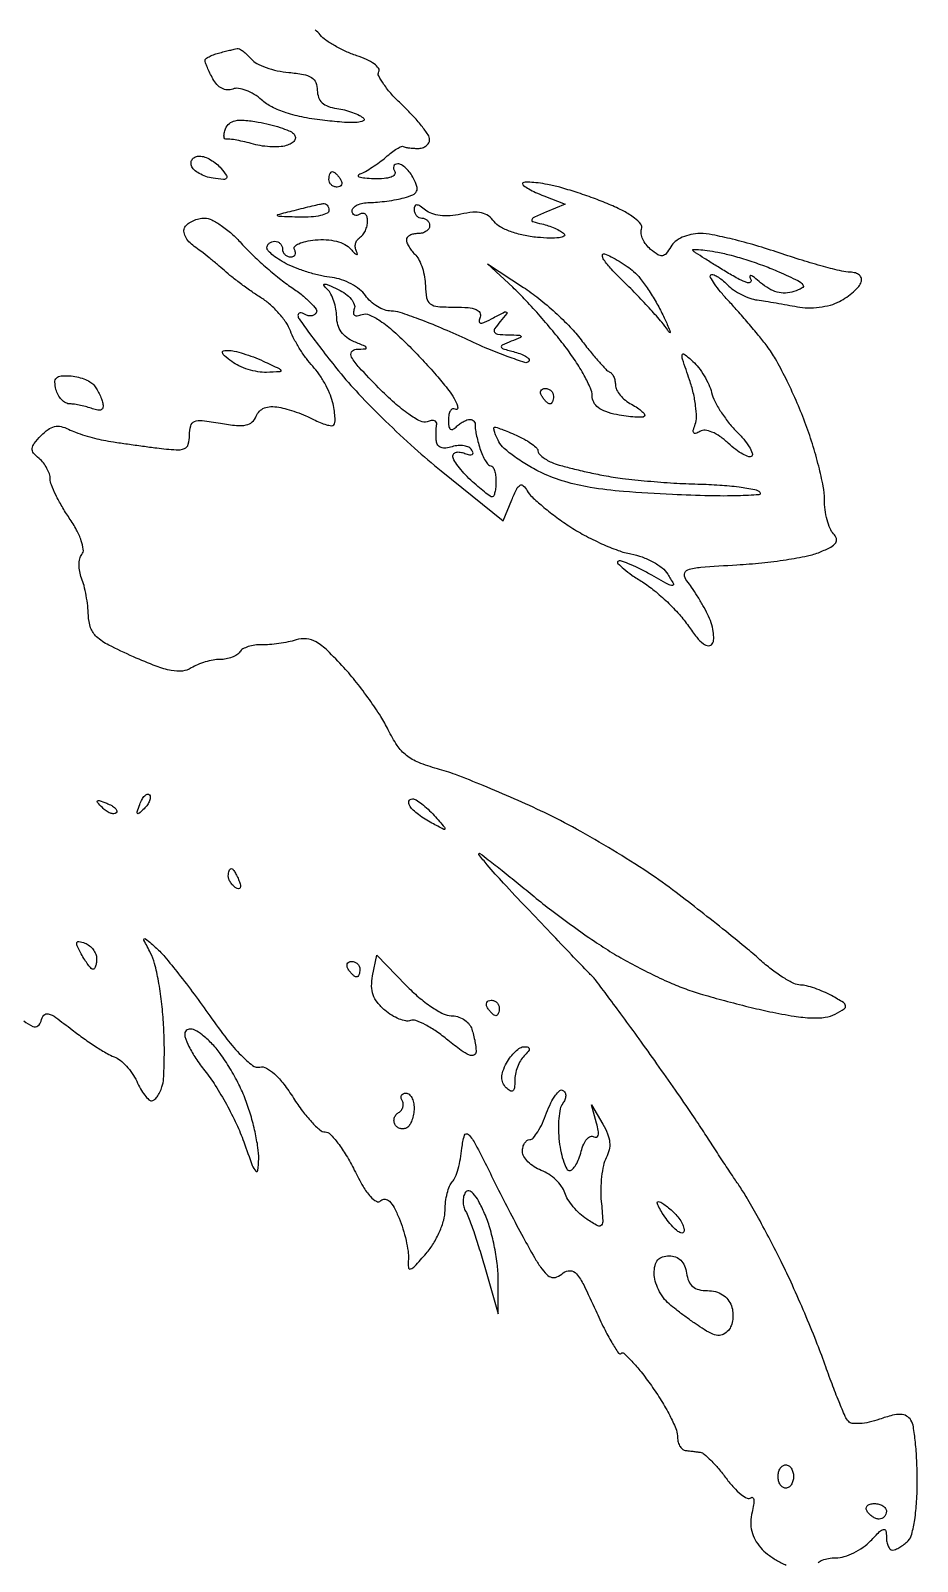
# Model space of a CAD drawing. Extents: x 0 to 102, y 0 to 135.
# Drawn here: x 41.16 to 50.84, y 67.81 to 84.53 of the extents above; entities that cross this region are included whole.
import ezdxf

# ---------------------------------------------------------------- set-up
doc = ezdxf.new("R2010")
doc.units = 0
doc.header["$MEASUREMENT"] = 0

msp = doc.modelspace()

# ---------------------------------------------------------------- linework, layer by layer
for points in [[(49.760132, 67.795984, -0.077222), (49.80596, 67.823875, -0.058719), (49.873281, 67.84289, -0.039514), (49.953004, 67.8492, 0.072296), (50.045288, 67.862614, 0.041019), (50.150719, 67.903588, 0.039969), (50.252354, 67.963488, 0.052126), (50.333704, 68.034352, -0.009796), (50.430852, 68.134616, -0.136109), (50.474398, 68.159033, -0.420175), (50.498764, 68.143923, -0.055097), (50.5062, 68.076652, 0.045417), (50.511177, 68.021972, 0.065319), (50.526081, 67.975763, 0.085314), (50.548021, 67.944549, 0.199566), (50.57388, 67.9338, 0.102712), (50.606789, 67.940632, 0.032763), (50.6515, 67.963621, 0.031128), (50.699239, 67.996468, 0.030136), (50.74308, 68.03532, 0.13638), (50.783931, 68.107619, 0.022887), (50.81545, 68.265164, 0.02275), (50.836691, 68.46443, 0.015762), (50.843305, 68.69097, 0.011222), (50.837851, 68.910973, 0.014227), (50.822481, 69.113686, 0.012257), (50.800826, 69.281087, 0.103482), (50.774235, 69.351863, 0.11944), (50.7262, 69.398202, 0.125327), (50.663135, 69.416358, 0.072861), (50.572146, 69.405894, 0.018868), (50.430721, 69.362503, -0.027993), (50.318585, 69.330323, -0.03963), (50.215864, 69.3154, -0.045472), (50.133761, 69.317522, -0.186336), (50.090479, 69.34034, -0.076042), (50.056473, 69.393935, -0.00563), (49.988311, 69.554107, -0.007718), (49.91177, 69.748186, -0.005777), (49.833247, 69.9642, 0.0105), (49.739031, 70.215953, 0.005751), (49.613606, 70.520557, 0.005729), (49.479079, 70.827081, 0.009096), (49.356176, 71.085981, 0.00529), (49.235733, 71.321928, 0.005114), (49.108983, 71.557969, 0.005061), (48.993189, 71.763462, 0.018662), (48.913953, 71.889681, -0.002807), (48.836436, 72.004882, -0.001089), (48.730345, 72.165234, -0.001078), (48.616155, 72.339461, -0.001334), (48.510613, 72.5022, 0.006387), (48.384995, 72.691673, 0.002315), (48.20205, 72.957454, 0.002295), (47.999087, 73.246571, 0.002732), (47.804869, 73.5174, 0.001431), (47.625031, 73.763818, 0.002116), (47.465768, 73.978826, 0.000948), (47.328755, 74.161445, 0.041511), (47.296841, 74.19721, -0.011718), (47.261912, 74.231953, -0.000178), (47.064314, 74.438074, -0.00048), (46.835127, 74.677778, -0.000317), (46.5723, 74.953546, -0.003748), (46.323684, 75.218686, -0.00893), (46.144013, 75.420309, -0.019242), (46.054154, 75.53337, -0.85205), (46.0647, 75.544067, -0.010827), (46.156314, 75.475783, -0.002462), (46.308454, 75.355967, -0.002548), (46.482545, 75.216016, -0.002475), (46.6569, 75.072945, 0.01058), (46.850131, 74.919559, 0.006637), (47.082192, 74.748033, 0.00666), (47.315245, 74.585175, 0.012082), (47.510702, 74.45922, 0.013321), (47.70286, 74.348779, 0.009367), (47.924494, 74.234445, 0.00946), (48.140869, 74.132947, 0.019503), (48.314402, 74.063497, 0.013542), (48.495743, 74.004487, 0.005977), (48.73833, 73.935893, 0.00591), (48.997357, 73.869258, 0.00791), (49.233916, 73.815326, 0.012208), (49.497421, 73.766308, 0.030424), (49.692347, 73.747011, 0.04224), (49.838729, 73.753835, 0.090341), (49.946064, 73.78836, 0.018652), (50.045956, 73.846714, 0.308153), (50.060462, 73.880368, 0.211801), (50.035992, 73.915505, 0.009779), (49.907048, 73.990277, 0.023717), (49.818713, 74.033879, 0.020617), (49.722464, 74.071195, 0.02113), (49.632473, 74.097695, 0.055602), (49.565914, 74.106602, -0.108669), (49.495152, 74.123801, -0.024115), (49.385316, 74.184254, -0.023967), (49.262589, 74.268088, -0.021098), (49.142914, 74.366739, 0.010471), (48.990139, 74.498226, 0.003069), (48.750027, 74.693818, 0.003081), (48.477055, 74.910647, 0.003301), (48.207624, 75.119111, 0.01721), (47.902292, 75.335935, 0.009649), (47.517491, 75.579215, 0.009619), (47.118806, 75.81027, 0.015455), (46.769424, 75.989989, 0.007053), (46.439303, 76.141421, 0.006746), (46.100133, 76.285814, 0.006704), (45.797383, 76.405189, 0.023927), (45.5994, 76.469555, -0.028133), (45.39583, 76.537635, -0.072658), (45.262027, 76.614966, -0.077413), (45.160848, 76.724192, -0.035247), (45.063509, 76.893339, 0.028774), (44.98076, 77.041532, 0.013122), (44.856776, 77.225498, 0.012944), (44.715631, 77.413043, 0.017377), (44.577667, 77.574926, 0.014615), (44.397672, 77.760636, 0.061837), (44.274407, 77.854009, 0.106243), (44.168531, 77.888282, 0.10152), (44.056058, 77.876887, -0.024834), (43.969412, 77.854424, -0.015692), (43.86651, 77.836483, -0.015754), (43.764021, 77.825191, -0.027813), (43.678943, 77.823266, 0.041894), (43.603911, 77.819456, 0.044898), (43.532345, 77.803135, 0.049523), (43.474199, 77.77766, 0.127011), (43.4413, 77.746105, -0.113252), (43.40974, 77.714147, -0.049878), (43.356365, 77.687271, -0.045868), (43.291531, 77.668969, -0.045895), (43.224459, 77.6628, 0.04495), (43.150393, 77.656128, 0.026788), (43.064209, 77.635654, 0.026669), (42.979833, 77.605795, 0.041221), (42.911129, 77.570388, -0.114236), (42.813191, 77.536758, -0.073618), (42.692779, 77.542023, -0.044251), (42.527622, 77.589356, -0.012209), (42.277777, 77.692632, -0.012584), (42.008196, 77.820059, -0.069354), (41.876371, 77.911256, -0.122297), (41.811386, 78.009646, -0.078983), (41.786454, 78.144595, 0.022536), (41.779204, 78.247825, 0.016309), (41.762221, 78.361894, 0.016531), (41.738917, 78.469399, 0.034167), (41.712309, 78.5511, -0.049962), (41.691522, 78.6225, -0.049061), (41.685138, 78.697049, -0.053312), (41.693107, 78.763617, -0.111768), (41.715581, 78.810346, 0.20202), (41.731284, 78.8666, 0.051635), (41.709296, 78.960664, 0.041561), (41.657733, 79.077416, 0.024476), (41.578226, 79.207708, -0.016688), (41.498283, 79.33424, -0.019124), (41.430743, 79.460302, -0.018591), (41.381967, 79.570579, -0.0951), (41.3694, 79.636053, 0.081198), (41.360627, 79.689718, 0.04414), (41.333786, 79.751087, 0.042492), (41.294553, 79.810262, 0.051966), (41.248161, 79.857702, -0.049485), (41.188608, 79.918, -0.193467), (41.173528, 79.967084, -0.1452), (41.19499, 80.022008, -0.024471), (41.269311, 80.108505, -0.045625), (41.345309, 80.175274, -0.100352), (41.41531, 80.207346, -0.110826), (41.487663, 80.207986, -0.063732), (41.570265, 80.17884, 0.02703), (41.646817, 80.145345, 0.013238), (41.747503, 80.11064, 0.013092), (41.854329, 80.080006, 0.018521), (41.950965, 80.058796, 0.006245), (42.061016, 80.040299, 0.002438), (42.213466, 80.017389, 0.002413), (42.378719, 79.994193, 0.002997), (42.53265, 79.974281, 0.011677), (42.745696, 79.953058, 0.112792), (42.835042, 79.966443, 0.234954), (42.878262, 80.014166, 0.068706), (42.8922, 80.115117, -0.062096), (42.904854, 80.216613, -0.244954), (42.945457, 80.262119, -0.120969), (43.028842, 80.272264, -0.011918), (43.230414, 80.243131, 0.017487), (43.40478, 80.21991, 0.073359), (43.510102, 80.225078, 0.131749), (43.576596, 80.257813, 0.12183), (43.62017, 80.320308, -0.10377), (43.65517, 80.37453, -0.102644), (43.709135, 80.410368, -0.086917), (43.780695, 80.425489, -0.05361), (43.866736, 80.41926, -0.025415), (43.954713, 80.398642, -0.014592), (44.058482, 80.365378, -0.014553), (44.16107, 80.325766, -0.023454), (44.245625, 80.285494, 0.023831), (44.318907, 80.250658, 0.034143), (44.386987, 80.227504, 0.036429), (44.442279, 80.217056, 0.228695), (44.468663, 80.226263, 0.186115), (44.480845, 80.253736, 0.02652), (44.480615, 80.316533, 0.027188), (44.471968, 80.394076, 0.020124), (44.454344, 80.478557, 0.041827), (44.422086, 80.572885, 0.024015), (44.36857, 80.680593, 0.023861), (44.303949, 80.784387, 0.036377), (44.237462, 80.867061, -0.028555), (44.169085, 80.949415, -0.018121), (44.098695, 81.052392, -0.018195), (44.036743, 81.158866, -0.031827), (43.994511, 81.251696, 0.058718), (43.947073, 81.342678, 0.030965), (43.868872, 81.443473, 0.030331), (43.774878, 81.538034, 0.040809), (43.678526, 81.610705, -0.010888), (43.575655, 81.679047, -0.007467), (43.461848, 81.760829, -0.00753), (43.354553, 81.842921, -0.015131), (43.2729, 81.911475, 0.007969), (43.196408, 81.977587, 0.005193), (43.106116, 82.051565, 0.005223), (43.016519, 82.121907, 0.009921), (42.942725, 82.176312, -0.055333), (42.885414, 82.22719, -0.072427), (42.846514, 82.285334, -0.089187), (42.831107, 82.341629, -0.162099), (42.841968, 82.387566, -0.095851), (42.876367, 82.424886, -0.052709), (42.930158, 82.456379, -0.049837), (42.993703, 82.477773, -0.05635), (43.057629, 82.485, -0.117882), (43.133712, 82.46681, -0.033487), (43.238983, 82.404233, -0.031737), (43.352023, 82.31528, -0.028886), (43.456723, 82.21005, 0.019908), (43.572317, 82.089625, 0.011688), (43.719461, 81.954543, 0.01168), (43.873141, 81.826161, 0.01947), (44.009001, 81.72634, -0.020055), (44.124268, 81.641442, -0.031983), (44.214703, 81.559054, -0.033699), (44.274341, 81.488336, -0.305727), (44.275869, 81.45001, -0.115804), (44.253889, 81.427975, -0.100467), (44.223242, 81.416586, -0.093278), (44.188592, 81.417643, -0.084469), (44.155354, 81.431113, 0.05277), (44.125158, 81.44563, 0.11448), (44.099734, 81.448559, 0.187662), (44.083224, 81.439875, 0.180816), (44.0766, 81.422156, 0.155926), (44.088826, 81.383904, 0.003256), (44.207069, 81.220097, 0.007262), (44.350537, 81.029906, 0.004787), (44.52075, 80.815221, 0.019693), (44.739096, 80.565932, 0.009869), (45.033241, 80.267665, 0.009783), (45.350135, 79.970636, 0.014257), (45.6417, 79.722565), (46.3185, 79.179213), (46.412701, 79.407032, -0.015073), (46.466269, 79.526273, -0.149672), (46.503205, 79.565961, -0.341482), (46.539025, 79.561133, -0.063945), (46.581901, 79.504845, 0.073156), (46.633787, 79.43926, 0.014268), (46.7467, 79.33884, 0.014875), (46.886354, 79.228511, 0.013284), (47.0376, 79.122282, 0.022408), (47.205115, 79.021656, 0.017947), (47.393687, 78.928174, 0.018302), (47.57465, 78.854266, 0.043178), (47.715211, 78.816144, -0.043051), (47.836551, 78.783269, -0.038212), (47.955646, 78.729078, -0.040208), (48.055514, 78.663107, -0.08732), (48.116775, 78.594988, -0.013374), (48.178707, 78.489649, -0.577969), (48.167863, 78.471697, -0.121038), (48.123852, 78.48348, -0.002312), (47.91566, 78.599152, 0.013383), (47.795812, 78.662308, 0.020746), (47.688902, 78.709634, 0.016133), (47.601299, 78.740918, 0.281104), (47.573096, 78.734096, 0.415491), (47.573147, 78.710657, 0.020397), (47.636225, 78.653032, 0.023116), (47.725969, 78.584349, 0.013361), (47.839675, 78.509804, -0.032632), (47.970377, 78.416728, -0.01983), (48.112597, 78.291055, -0.019835), (48.244322, 78.1546, -0.032825), (48.342754, 78.028417, 0.020129), (48.43351, 77.905782, 0.063139), (48.507145, 77.834761, 0.138968), (48.563185, 77.813343, 0.283798), (48.603708, 77.83363, 0.133696), (48.619563, 77.887199, 0.044456), (48.614041, 77.969593, 0.040526), (48.591246, 78.064063, 0.036295), (48.552877, 78.157317, 0.013453), (48.501618, 78.253466, 0.010042), (48.440173, 78.356723, 0.010168), (48.378296, 78.451745, 0.022678), (48.326591, 78.520774, -0.173919), (48.300136, 78.594658, -0.325395), (48.335704, 78.643469, -0.059584), (48.477228, 78.671108, -0.004376), (48.872842, 78.696893, 0.011888), (49.14377, 78.718643, 0.012111), (49.411678, 78.753152, 0.011954), (49.642735, 78.794299, 0.048092), (49.779726, 78.836113, 0.021677), (49.89797, 78.891161, 0.114332), (49.952023, 78.937314, 0.240666), (49.959743, 78.983954, 0.119842), (49.927776, 79.036464, -0.098793), (49.889904, 79.093216, -0.033852), (49.858298, 79.187384, -0.032094), (49.836654, 79.298734, -0.031965), (49.8294, 79.412089, 0.048128), (49.815508, 79.556079, 0.013845), (49.766597, 79.774748, 0.013793), (49.697442, 80.019542, 0.014272), (49.615602, 80.257346, 0.013676), (49.519144, 80.493789, 0.01211), (49.406132, 80.734516, 0.012254), (49.293782, 80.946353, 0.035907), (49.20274, 81.084127, 0.007654), (49.110172, 81.200723, 0.004447), (48.995668, 81.337992, 0.004444), (48.878436, 81.473556, 0.007477), (48.777352, 81.584964, -0.014792), (48.693254, 81.680421, -0.024052), (48.628355, 81.766766, -0.02081), (48.584357, 81.837755, -0.336564), (48.587943, 81.863943, -0.291884), (48.611332, 81.86911, -0.045686), (48.656094, 81.847933, -0.03874), (48.710538, 81.80983, -0.024334), (48.768109, 81.757606, 0.046659), (48.836406, 81.70099, 0.031649), (48.923351, 81.64939, 0.031926), (49.014522, 81.609925, 0.053833), (49.09543, 81.590372, -0.006727), (49.183841, 81.577642, -0.002996), (49.299983, 81.558606, -0.002965), (49.422669, 81.536993, -0.004009), (49.5333, 81.515908, 0.046283), (49.646685, 81.504091, 0.034006), (49.772932, 81.51125, 0.034492), (49.894133, 81.53501, 0.055673), (49.991919, 81.573363, 0.030112), (50.072875, 81.622465, 0.030678), (50.146819, 81.680657, 0.032231), (50.204366, 81.739031, 0.099129), (50.231619, 81.78705, 0.147893), (50.23263, 81.827544, 0.145482), (50.211067, 81.862116, 0.112609), (50.168522, 81.885356, 0.068071), (50.1114, 81.89339, -0.058385), (50.018126, 81.904678, -0.007207), (49.819309, 81.955761, -0.008436), (49.584159, 82.024088, -0.006884), (49.334846, 82.10489, 0.010634), (49.079211, 82.185627, 0.011236), (48.825006, 82.253845, 0.010916), (48.603708, 82.302838, 0.04905), (48.4719, 82.3158, 0.050817), (48.370657, 82.305484, 0.054415), (48.276002, 82.274973, 0.059777), (48.198855, 82.228734, 0.100644), (48.149791, 82.171746, -0.038743), (48.10073, 82.098098, -0.196343), (48.058725, 82.074163, -0.177001), (48.009163, 82.085255, -0.030551), (47.930237, 82.143, -0.055256), (47.880111, 82.194936, -0.059443), (47.843992, 82.255393, -0.066936), (47.826496, 82.314866, -0.130444), (47.83174, 82.363693, 0.269078), (47.82308, 82.417592, 0.058525), (47.752682, 82.485702, 0.04263), (47.635579, 82.560226, 0.021119), (47.47604, 82.6352, 0.011711), (47.304236, 82.70256, 0.009257), (47.115499, 82.767571, 0.009379), (46.93799, 82.821404, 0.02288), (46.80495, 82.852546, 0.013983), (46.699514, 82.869154, 0.02394), (46.610767, 82.876304, 0.02144), (46.543383, 82.875606, 0.398708), (46.53, 82.861491, 0.249118), (46.541152, 82.840498, 0.018318), (46.598341, 82.804836, 0.022089), (46.673504, 82.766013, 0.014735), (46.76265, 82.727994), (46.9953, 82.636775), (46.7838, 82.548001, 0.006037), (46.653352, 82.491386, 0.209566), (46.631414, 82.46717, 0.428133), (46.642256, 82.446651, 0.01421), (46.7415, 82.421602, -0.027026), (46.811842, 82.401918, -0.02333), (46.883276, 82.37392, -0.024001), (46.945707, 82.34235, -0.060641), (46.986542, 82.312116, -0.509874), (46.983347, 82.287811, -0.092466), (46.931919, 82.271185, -0.038781), (46.829913, 82.266004, -0.016127), (46.692146, 82.274146, -0.029622), (46.538807, 82.2974, -0.035316), (46.398291, 82.337857, -0.039), (46.285397, 82.389483, -0.108564), (46.220406, 82.446847, 0.080551), (46.157676, 82.508738, 0.100177), (46.082955, 82.541948, 0.077569), (45.986479, 82.548103, 0.031282), (45.855687, 82.527846, -0.03564), (45.738032, 82.510671, -0.04719), (45.62986, 82.512901, -0.054142), (45.537932, 82.533757, -0.090609), (45.469035, 82.572476, 0.024335), (45.411241, 82.615872, 0.134516), (45.374759, 82.628286, 0.306682), (45.353629, 82.615774, 0.110709), (45.3456, 82.579959, 0.087854), (45.35202, 82.543702, 0.094595), (45.370451, 82.512894, 0.100072), (45.397927, 82.492286, 0.111474), (45.4302, 82.485, -0.099038), (45.462487, 82.478541, -0.097945), (45.489949, 82.460149, -0.097945), (45.508341, 82.432687, -0.099038), (45.5148, 82.4004, -0.148195), (45.505023, 82.368137, -0.098894), (45.477523, 82.340651, -0.082425), (45.436414, 82.322119, -0.064853), (45.3879, 82.3158, 0.051363), (45.339344, 82.310799, 0.071292), (45.298277, 82.295919, 0.091341), (45.270672, 82.273953, 0.181063), (45.261, 82.24812, 0.102899), (45.267849, 82.215194, 0.03271), (45.290911, 82.17041, 0.031082), (45.323855, 82.122573, 0.030051), (45.362823, 82.078617, -0.084005), (45.40221, 82.023186, -0.035935), (45.435889, 81.938452, -0.034262), (45.459561, 81.840872, -0.038166), (45.468573, 81.744447, 0.042059), (45.481926, 81.612654, 0.192544), (45.522348, 81.548955, 0.138578), (45.604544, 81.518999, 0.018525), (45.790685, 81.5121, -0.019188), (45.935741, 81.506531, -0.073703), (46.023547, 81.486538, -0.170935), (46.063818, 81.45195, -0.225979), (46.067539, 81.404392, 0.074889), (46.056972, 81.356442, 0.419447), (46.072682, 81.338778, 0.123942), (46.116087, 81.347443, 0.011471), (46.214654, 81.397093, -0.003419), (46.333137, 81.459187, -0.25125), (46.354275, 81.45884, -0.461533), (46.357263, 81.44389, -0.005551), (46.286991, 81.356751, 0.022673), (46.225825, 81.275352, 0.288147), (46.224436, 81.238787, 0.241997), (46.257707, 81.217328, 0.017086), (46.371591, 81.210054, -0.003773), (46.49643, 81.205412, -0.26947), (46.513187, 81.194644, -0.437209), (46.507897, 81.180201, -0.005584), (46.40763, 81.139667, 0.010951), (46.308021, 81.098149, 0.385328), (46.298587, 81.076932, 0.247878), (46.31918, 81.057058, 0.006474), (46.446236, 81.022069, -0.02848), (46.520614, 80.99802, -0.05838), (46.5747, 80.969428, -0.107446), (46.601055, 80.941353, -0.343959), (46.598112, 80.917512, -0.281685), (46.555668, 80.907293, -0.008119), (46.372427, 80.969878, -0.014143), (46.152831, 81.055972, -0.008986), (45.902001, 81.167956, 0.008897), (45.643233, 81.283539, 0.011118), (45.398925, 81.381133, 0.009453), (45.191855, 81.454128, 0.080172), (45.094742, 81.4698, -0.086332), (45.023843, 81.482133, -0.049378), (44.945139, 81.519489, -0.047413), (44.871074, 81.574241, -0.057174), (44.813714, 81.638955, 0.073942), (44.750456, 81.705693, 0.042926), (44.657813, 81.766225, 0.041845), (44.552193, 81.812045, 0.054562), (44.449366, 81.834678, -0.028194), (44.338381, 81.853047, -0.016313), (44.207382, 81.886917, -0.016271), (44.077779, 81.929604, -0.026195), (43.97085, 81.975203, -0.022953), (43.881756, 82.024034, -0.031128), (43.806541, 82.076547, -0.031987), (43.752169, 82.125765, -0.195214), (43.7382, 82.16018, -0.118371), (43.744704, 82.187268, -0.100624), (43.763051, 82.210338, -0.092471), (43.790489, 82.225828, -0.082567), (43.8228, 82.2312, -0.099038), (43.855087, 82.224741, -0.097945), (43.882549, 82.206349, -0.097945), (43.900941, 82.178887, -0.099038), (43.9074, 82.1466, 0.105053), (43.914258, 82.11432, 0.099167), (43.933718, 82.086851, 0.09642), (43.962793, 82.06844, 0.093332), (43.996993, 82.062, 0.099543), (44.027377, 82.06811, 0.176521), (44.045904, 82.085242, 0.168861), (44.049535, 82.110917, 0.090115), (44.037687, 82.14112, -0.338604), (44.040899, 82.173335, -0.096187), (44.08439, 82.204821, -0.056128), (44.162716, 82.231014, -0.028654), (44.265344, 82.24687, -0.038571), (44.386484, 82.249159, -0.048618), (44.497225, 82.231813, -0.055235), (44.589165, 82.196903, -0.093857), (44.653924, 82.1466, 0.012858), (44.694982, 82.102432, 0.096777), (44.718367, 82.086324, 0.611418), (44.725624, 82.092281, 0.062484), (44.715994, 82.119604, -0.087237), (44.703425, 82.16178, -0.086914), (44.705971, 82.205771, -0.090667), (44.723007, 82.244753, -0.106488), (44.75202, 82.272647, 0.090006), (44.78494, 82.302292, 0.053207), (44.812743, 82.347453, 0.050967), (44.831622, 82.400203, 0.060536), (44.838, 82.452686, 0.069308), (44.831771, 82.497405, 0.14379), (44.813149, 82.52695, 0.190139), (44.78554, 82.536933, 0.131946), (44.7534, 82.5273, -0.082592), (44.721074, 82.514059, -0.161196), (44.693651, 82.516691, -0.182303), (44.675423, 82.534579, -0.108972), (44.6688, 82.564607, -0.199903), (44.683094, 82.598931, -0.084379), (44.724715, 82.628221, -0.064731), (44.786289, 82.648325, -0.04509), (44.85915, 82.655355, 0.020449), (44.945662, 82.659421, 0.01192), (45.048906, 82.671, 0.011906), (45.151921, 82.687555, 0.019691), (45.237829, 82.706994, 0.036103), (45.33312, 82.740068, 0.179404), (45.373471, 82.778518, 0.195197), (45.377152, 82.831845, 0.043724), (45.340602, 82.917338, 0.038892), (45.301468, 82.978509, 0.043921), (45.254735, 83.030241, 0.048871), (45.207681, 83.066062, 0.139141), (45.168431, 83.0772, 0.114114), (45.139585, 83.07053, 0.184763), (45.122617, 83.052349, 0.157113), (45.12059, 83.02494, 0.079093), (45.1341, 82.9926, -0.318516), (45.132015, 82.959616, -0.14122), (45.094366, 82.933282, -0.064099), (45.01688, 82.917434, -0.024401), (44.906443, 82.914679, -0.015673), (44.806175, 82.920219, -0.062286), (44.74601, 82.933102, -0.392965), (44.737022, 82.950094, -0.243703), (44.7534, 82.968018, 0.039246), (44.813047, 82.995431, 0.016274), (44.889122, 83.041219, 0.015984), (44.96785, 83.095812, 0.019867), (45.037232, 83.151689, -0.017048), (45.099788, 83.202653, -0.025698), (45.157882, 83.24224, -0.023365), (45.206362, 83.268728, -0.260029), (45.227582, 83.26755, 0.091684), (45.248075, 83.259331, 0.016845), (45.28846, 83.252613, 0.017592), (45.336866, 83.247952, 0.015203), (45.3879, 83.2464, 0.073849), (45.436389, 83.253601, 0.088124), (45.477523, 83.27453, 0.100607), (45.505021, 83.305642, 0.131568), (45.5148, 83.342161, 0.150354), (45.498582, 83.394875, 0.018407), (45.426242, 83.493312, 0.020464), (45.328779, 83.606364, 0.015565), (45.213328, 83.722246, -0.020454), (45.101334, 83.836878, -0.030952), (45.014645, 83.94608, -0.031501), (44.958659, 84.0382, -0.265138), (44.960307, 84.084968, 0.316246), (44.958125, 84.121891, 0.068801), (44.909305, 84.16846, 0.048555), (44.826382, 84.216756, 0.027903), (44.718646, 84.259109, -0.026097), (44.599581, 84.305422, -0.023554), (44.481724, 84.365324, -0.024267), (44.381257, 84.429136, -0.066017), (44.319494, 84.486241, 0.046357), (44.263832, 84.541905, 0.024398)], [(41.080498, 73.716532, 0.069567), (41.179251, 73.654483, 0.262658), (41.235137, 73.659619, 0.196262), (41.269604, 73.712474, -0.123742), (41.299526, 73.776616, -0.298402), (41.347196, 73.791786, -0.088799), (41.430253, 73.751766, -0.008728), (41.60862, 73.617961, 0.011069), (41.738479, 73.521492, 0.011262), (41.871742, 73.431439, 0.011096), (41.990947, 73.358427, 0.044857), (42.068082, 73.32233, -0.081774), (42.132105, 73.286414, -0.038274), (42.201784, 73.22138, -0.036594), (42.266045, 73.140302, -0.042405), (42.314311, 73.054474, 0.023599), (42.356403, 72.97257, 0.032167), (42.402321, 72.903426, 0.033466), (42.445828, 72.853564, 0.199186), (42.477079, 72.8406, 0.179935), (42.505553, 72.85119, 0.054634), (42.537449, 72.885461, 0.046882), (42.567511, 72.934863, 0.036425), (42.590869, 72.993318, 0.061289), (42.607886, 73.084295, 0.010034), (42.615498, 73.263652, 0.010915), (42.615609, 73.476189, 0.009433), (42.606647, 73.699151, 0.015309), (42.586268, 73.925842, 0.015566), (42.55213, 74.149601, 0.015528), (42.510426, 74.341882, 0.059859), (42.466967, 74.455883, -0.002009), (42.393526, 74.597029, -0.35184), (42.396687, 74.612553, -0.367994), (42.412146, 74.612369, -0.002074), (42.530276, 74.508486, -0.037516), (42.62065, 74.41535, -0.006873), (42.771886, 74.228941, -0.007354), (42.943005, 74.005311, -0.006626), (43.113637, 73.768906, 0.012207), (43.300438, 73.516092, 0.028524), (43.455081, 73.33899, 0.035003), (43.57992, 73.228169, 0.222693), (43.660532, 73.210331, -0.186356), (43.731629, 73.19973, -0.057292), (43.820765, 73.134607, -0.043177), (43.921091, 73.024525, -0.022176), (44.027851, 72.871262, 0.020068), (44.125419, 72.729927, 0.026868), (44.225522, 72.610612, 0.026183), (44.316053, 72.523413, 0.180498), (44.372901, 72.5022, -0.205035), (44.42815, 72.47855, -0.027103), (44.512769, 72.379638, -0.027823), (44.604609, 72.244774, -0.019981), (44.692381, 72.084968, 0.015906), (44.788464, 71.906601, 0.04804), (44.868807, 71.79452, 0.094436), (44.933932, 71.743499, 0.326302), (44.983835, 71.751275, -0.228353), (45.027588, 71.766574, -0.165569), (45.074991, 71.744213, -0.077977), (45.126307, 71.676178, -0.024476), (45.180999, 71.560497, -0.02278), (45.223629, 71.442668, -0.019634), (45.257779, 71.31549, -0.020092), (45.279586, 71.197581, -0.052611), (45.282818, 71.11164, 0.035206), (45.283076, 71.020559, 0.486059), (45.306781, 71.004594, 0.130559), (45.352279, 71.033873, 0.005847), (45.477505, 71.174468, 0.041959), (45.556545, 71.282399, 0.033484), (45.623342, 71.410306, 0.034547), (45.669267, 71.537991, 0.06916), (45.684, 71.643998, -0.030527), (45.689792, 71.738771, -0.031065), (45.707079, 71.831571, -0.032679), (45.732305, 71.909883, -0.099603), (45.762568, 71.95653, 0.099496), (45.794686, 72.006012, 0.024581), (45.826042, 72.098086, 0.024177), (45.852136, 72.209161, 0.02213), (45.868318, 72.325563, -0.053459), (45.896628, 72.464717, -0.578886), (45.941349, 72.474426, -0.065732), (46.018047, 72.363226, -0.002382), (46.250752, 71.902563, 0.00402), (46.395713, 71.617918, 0.004753), (46.537499, 71.351186, 0.004169), (46.661117, 71.12832, 0.029804), (46.728047, 71.024893, 0.032435), (46.796493, 70.943432, 0.140198), (46.850525, 70.911877, 0.177958), (46.905474, 70.917514, 0.059637), (46.97434, 70.962005, -0.193994), (47.048967, 70.985869, -0.198802), (47.118305, 70.950977, -0.064135), (47.198546, 70.829565, -0.008518), (47.329537, 70.550504, 0.010288), (47.421464, 70.356453, 0.018141), (47.506363, 70.200773, 0.013588), (47.579173, 70.085337, 0.472708), (47.607189, 70.082589, -0.403543), (47.638304, 70.083158, -0.01721), (47.723615, 69.998214, -0.021284), (47.825667, 69.87962, -0.01249), (47.937947, 69.729768, -0.016036), (48.046695, 69.565931, -0.018899), (48.138559, 69.404033, -0.018081), (48.205296, 69.263072, -0.101854), (48.222, 69.181921, 0.05444), (48.228281, 69.124405, 0.068031), (48.246851, 69.074063, 0.082047), (48.274273, 69.038213, 0.158748), (48.3066, 69.023025, -0.000402), (48.344872, 69.01821, -0.000243), (48.390178, 69.01245, -0.000244), (48.435154, 69.006688, -0.000429), (48.472322, 69.001875, -0.146498), (48.515041, 68.98277, -0.019034), (48.588956, 68.913974, -0.020855), (48.672167, 68.823114, -0.016039), (48.755458, 68.717486, 0.025337), (48.837741, 68.617033, 0.04199), (48.91786, 68.542409, 0.053199), (48.985311, 68.500151, 0.3097), (49.024637, 68.505986, -0.3632), (49.044315, 68.506994, -0.212055), (49.056524, 68.485027, -0.060413), (49.054742, 68.428147, -0.020731), (49.038871, 68.347131, 0.052127), (49.024681, 68.239222, 0.066025), (49.03524, 68.139296, 0.066623), (49.071338, 68.046276, 0.054395), (49.13272, 67.958808, 0.049596), (49.205787, 67.89059, 0.029389), (49.304724, 67.823884, 0.029191), (49.412342, 67.76839, 0.043947)]]:
    msp.add_lwpolyline(points, format="xyb")
for points in [[(43.410591, 84.336386, -0.167148), (43.437618, 84.332344, -0.037303), (43.477872, 84.307428, -0.034782), (43.522366, 84.270076, -0.02755), (43.56508, 84.224023, 0.09907), (43.625345, 84.175232, 0.03458), (43.727993, 84.130135, 0.032731), (43.850868, 84.094885, 0.032733), (43.977289, 84.075973, -0.02316), (44.135547, 84.055385, -0.096501), (44.224865, 84.02094, -0.157086), (44.271545, 83.96537, -0.097068), (44.2881, 83.8809, 0.084926), (44.301301, 83.803741, 0.120754), (44.339227, 83.745757, 0.103783), (44.404642, 83.706154, 0.051166), (44.4996, 83.683386, -0.028556), (44.586694, 83.666621, -0.026563), (44.673489, 83.639735, -0.027548), (44.748004, 83.607474, -0.076108), (44.794561, 83.574545, -0.533338), (44.789422, 83.545758, -0.089536), (44.723387, 83.529903, -0.03228), (44.583552, 83.53095, -0.009705), (44.371561, 83.550389, -0.020398), (44.143219, 83.585281, -0.030535), (43.947957, 83.635864, -0.035733), (43.790618, 83.699799, -0.070064), (43.679055, 83.775683, 0.04556), (43.598259, 83.836613, 0.048711), (43.509498, 83.880341, 0.054132), (43.42623, 83.901801, 0.128319), (43.363095, 83.894753, -0.110473), (43.304365, 83.886096, -0.100342), (43.245275, 83.902686, -0.087934), (43.191211, 83.943713, -0.063796), (43.147291, 84.005389, -0.009932), (43.114401, 84.069891, -0.012474), (43.08663, 84.13097, -0.010673), (43.065878, 84.182861, -0.090015), (43.0614, 84.207535, -0.233591), (43.070559, 84.226071, -0.038936), (43.10489, 84.248321, -0.035704), (43.152741, 84.270027, -0.02472), (43.20945, 84.287883, -0.002306), (43.270024, 84.303415, -0.002441), (43.329606, 84.31809, -0.002328), (43.381055, 84.330244, -0.011133)], [(43.642266, 83.534231, -0.016573), (43.765654, 83.508091, -0.018661), (43.882185, 83.47468, -0.018232), (43.978514, 83.43919, -0.089116), (44.027297, 83.408112, -0.140466), (44.047092, 83.375585, -0.18612), (44.043648, 83.341408, -0.128513), (44.014976, 83.308985, -0.05623), (43.963657, 83.28235, -0.069848), (43.893172, 83.266073, -0.029302), (43.795624, 83.263255, -0.028285), (43.689328, 83.272447, -0.032772), (43.589961, 83.293454, 0.010903), (43.496529, 83.317515, 0.013268), (43.408041, 83.335794, 0.011842), (43.333383, 83.347345, 0.085108), (43.297095, 83.345892, -0.271646), (43.278515, 83.352064, -0.156609), (43.268848, 83.374372, -0.079883), (43.271198, 83.412727, -0.036462), (43.28576, 83.460907, -0.127332), (43.32673, 83.51833, -0.124371), (43.390766, 83.549288, -0.073788), (43.489501, 83.554777, -0.020965)], [(43.001691, 83.1618, -0.086813), (43.057133, 83.152101, -0.043511), (43.121895, 83.122136, -0.041456), (43.185333, 83.078439, -0.048043), (43.237343, 83.026775, -0.01916), (43.296611, 82.949521, -0.340958), (43.295401, 82.920107, -0.246825), (43.2637, 82.907131, -0.012325), (43.148579, 82.921025, -0.045267), (43.069171, 82.940056, -0.048694), (42.996515, 82.972764, -0.054202), (42.940633, 83.013391, -0.129654), (42.912927, 83.05605, -0.114898), (42.909318, 83.096332, -0.14063), (42.924635, 83.130736, -0.129271), (42.957173, 83.153739, -0.089807)], [(44.452307, 82.9926, -0.151918), (44.470135, 82.987055, -0.038439), (44.494014, 82.967749, -0.035638), (44.519143, 82.940383, -0.029505), (44.5419, 82.908, -0.082592), (44.555141, 82.875674, -0.161196), (44.552509, 82.848251, -0.182303), (44.534621, 82.830023, -0.108972), (44.504593, 82.8234, -0.093332), (44.470393, 82.82984, -0.09642), (44.441318, 82.848251, -0.099167), (44.421858, 82.87572, -0.105053), (44.415, 82.908, -0.042167), (44.417736, 82.940389, -0.061769), (44.425959, 82.967749, -0.081139), (44.438041, 82.986301, -0.210953)], [(44.35155, 82.644191, -0.137083), (44.375714, 82.641375, -0.119934), (44.396362, 82.626408, -0.101561), (44.410228, 82.601173, -0.075144), (44.415, 82.5696, -0.293966), (44.39439, 82.537575, -0.049096), (44.321808, 82.512792, -0.040456), (44.219331, 82.497298, -0.025186), (44.09775, 82.495009, -0.001006), (43.872234, 82.502579, -0.210625), (43.852897, 82.511937, -0.552575), (43.856597, 82.523698, -0.001806), (44.0343, 82.5696, -0.002075), (44.136125, 82.595061, -0.002487), (44.232185, 82.618151, -0.002134), (44.313297, 82.636857, -0.016482)], [(48.664986, 82.111908, -0.021751), (48.811111, 82.078874, -0.011198), (48.990985, 82.025546, -0.011108), (49.173927, 81.962305, -0.016478), (49.330905, 81.898145, -0.006072), (49.539574, 81.801662, -0.119103), (49.594135, 81.757331, -0.460606), (49.586393, 81.721347, -0.047107), (49.495206, 81.682635, -0.067985), (49.402439, 81.666561, -0.074196), (49.311616, 81.676804, -0.068309), (49.221805, 81.714442, -0.046594), (49.131995, 81.779425, 0.013353), (49.063522, 81.836259, 0.089561), (49.024623, 81.856879, 0.564943), (49.013545, 81.847169, 0.088986), (49.026136, 81.813193, -0.376309), (49.020948, 81.78584, -0.243405), (48.987251, 81.779499, -0.049517), (48.898748, 81.815928, -0.013141), (48.765729, 81.891334, -0.002732), (48.635389, 81.970791, -0.00371), (48.518667, 82.044025, -0.002487), (48.421556, 82.106645, -0.041265), (48.3912, 82.130214, -0.667635), (48.395316, 82.141518, -0.027755), (48.454176, 82.140855, -0.019054), (48.546527, 82.131135, -0.008967)], [(46.539878, 81.728416, -0.023818), (46.706982, 81.607416, -0.016003), (46.886347, 81.454382, -0.016138), (47.050819, 81.294698, -0.030472), (47.170874, 81.154164, 0.008449), (47.26784, 81.02998, 0.011246), (47.360337, 80.920682, 0.008665), (47.44067, 80.833083, 0.103538), (47.478246, 80.8071, -0.124317), (47.503889, 80.787768, -0.061337), (47.525532, 80.752852, -0.055204), (47.540226, 80.708822, -0.052999), (47.5452, 80.662027, 0.120917), (47.557863, 80.61043, 0.053654), (47.597031, 80.551746, 0.048745), (47.654148, 80.495507, 0.047243), (47.721646, 80.450722, -0.023093), (47.78673, 80.411923, -0.041257), (47.835676, 80.373446, -0.056074), (47.863964, 80.34054, -0.360345), (47.862058, 80.320258, -0.19595), (47.834721, 80.308752, -0.017201), (47.758087, 80.310514, -0.020515), (47.663736, 80.31983, -0.014489), (47.558712, 80.337687, -0.035831), (47.439754, 80.370486, -0.078912), (47.357142, 80.41542, -0.108447), (47.308709, 80.473027, -0.121351), (47.2914, 80.543295, 0.106271), (47.273715, 80.625564, 0.019618), (47.204096, 80.765122, 0.020266), (47.107975, 80.924575, 0.017241), (46.994195, 81.0848, 0.010697), (46.860413, 81.252501, 0.007634), (46.703851, 81.43464, 0.007712), (46.549189, 81.603781, 0.016308), (46.423145, 81.728983), (46.1493, 81.983806)], [(47.424322, 82.094591, -0.032941), (47.498107, 82.062605, -0.01716), (47.5857, 82.013698, -0.01699), (47.672521, 81.957123, -0.024814), (47.744552, 81.901091, -0.049544), (47.815935, 81.826145, -0.017623), (47.902799, 81.706207, -0.017288), (47.989511, 81.566972, -0.019517), (48.062725, 81.4275, -0.005123), (48.119168, 81.305754, -0.028143), (48.145181, 81.238207, -0.755161), (48.13847, 81.233728, -0.075953), (48.117172, 81.2583, 0.035105), (48.052622, 81.346334, 0.00817), (47.931773, 81.484341, 0.008389), (47.787086, 81.638928, 0.008134), (47.635822, 81.7902, -0.01248), (47.501575, 81.926808, -0.036135), (47.41832, 82.029869, -0.147179), (47.402389, 82.078762, -0.525936)], [(44.515155, 81.70509, -0.045363), (44.596377, 81.657326, -0.063772), (44.657843, 81.600107, -0.081277), (44.69183, 81.542312, -0.186054), (44.691904, 81.492583, 0.073635), (44.682237, 81.449229, 0.261824), (44.693918, 81.424401, 0.201735), (44.724797, 81.417471, 0.047297), (44.776949, 81.432011, -0.200692), (44.853944, 81.429722, -0.041825), (44.974475, 81.362391, -0.033512), (45.123752, 81.246529, -0.016374), (45.29853, 81.080485, -0.008527), (45.456085, 80.915121, -0.009322), (45.603202, 80.74924, -0.00885), (45.723726, 80.602966, -0.045051), (45.781602, 80.514905, -0.02152), (45.810835, 80.454134, -0.073089), (45.822085, 80.411745, -0.298847), (45.813933, 80.39559, -0.275753), (45.795169, 80.395879, 0.215369), (45.766854, 80.399562, 0.176912), (45.742262, 80.381055, 0.098814), (45.725604, 80.33916, 0.0454), (45.720257, 80.280397, 0.033186), (45.724716, 80.213294, 0.172587), (45.741407, 80.180798, 0.308615), (45.767708, 80.176667, 0.085839), (45.803649, 80.202009, -0.036232), (45.840554, 80.23392, -0.034052), (45.882425, 80.260904, -0.035895), (45.922902, 80.279596, -0.09046), (45.95472, 80.2854, -0.095731), (45.979844, 80.280545, -0.111445), (45.999831, 80.266762, -0.115222), (46.011517, 80.246144, -0.107774), (46.01325, 80.22195, 0.072857), (46.013331, 80.186012, 0.013756), (46.0248, 80.121223, 0.014436), (46.042615, 80.045678, 0.012793), (46.065417, 79.96815, 0.025241), (46.093033, 79.895248, 0.035529), (46.12535, 79.833715, 0.038529), (46.157599, 79.789638, 0.218932), (46.183338, 79.7778, -0.2544), (46.205088, 79.765968, -0.062957), (46.223315, 79.728097, -0.049016), (46.235824, 79.673417, -0.031744), (46.239943, 79.6086, -0.022225), (46.237059, 79.543753, -0.035647), (46.228231, 79.489103, -0.040293), (46.215536, 79.449733, -0.303403), (46.200074, 79.4394, -0.15754), (46.176044, 79.447164, -0.009433), (46.1144, 79.493434, -0.01341), (46.042314, 79.552877, -0.009451), (45.964403, 79.623347, -0.019725), (45.889437, 79.699558, -0.024374), (45.826117, 79.776438, -0.023882), (45.780209, 79.844635, -0.137031), (45.7686, 79.886198, -0.199914), (45.77935, 79.91201, -0.142867), (45.807168, 79.927125, -0.093737), (45.849602, 79.92827, -0.051662), (45.899894, 79.91472, 0.034756), (45.95053, 79.899227, 0.169006), (45.979933, 79.902398, 0.336981), (45.989194, 79.920252, 0.09579), (45.977374, 79.95141, 0.141901), (45.944769, 79.980902, 0.072583), (45.891757, 79.997794, 0.062851), (45.827468, 80.00024, 0.05501), (45.76148, 79.98704, -0.050095), (45.692594, 79.972557, -0.11111), (45.639578, 79.978638, -0.155151), (45.605156, 80.004446, -0.133267), (45.589382, 80.047049, -0.015211), (45.586531, 80.095126, -0.011871), (45.586265, 80.147448, -0.012044), (45.588352, 80.196226, -0.028439), (45.592841, 80.232329, 0.195038), (45.587848, 80.256384, 0.182307), (45.56734, 80.271032, 0.107284), (45.531856, 80.272659, 0.049662), (45.487102, 80.26041, -0.216468), (45.415429, 80.264712, -0.031115), (45.287016, 80.343181, -0.028923), (45.131366, 80.46613, -0.016648), (44.958073, 80.630731, -0.007023), (44.74582, 80.852367, -0.056379), (44.661931, 80.965726, -0.277223), (44.662863, 81.022524, -0.25035), (44.71428, 81.052162, 0.007429), (44.813349, 81.056837, 0.48233), (44.821969, 81.069171, 0.224743), (44.806902, 81.085973, 0.003869), (44.68995, 81.134036, -0.066288), (44.609575, 81.179478, -0.079257), (44.549356, 81.242122, -0.080602), (44.512316, 81.319468, -0.071564), (44.4996, 81.407854, 0.045001), (44.492115, 81.49085, 0.036944), (44.469764, 81.577037, 0.038345), (44.43699, 81.653648, 0.076273), (44.398032, 81.706728, -0.032879), (44.358633, 81.751679, -0.6265), (44.365045, 81.764446, -0.101134), (44.404101, 81.755893, -0.005947)], [(43.3152, 81.040294, -0.056361), (43.380727, 81.032295, -0.016228), (43.479377, 81.005361, -0.016106), (43.589421, 80.967522, -0.016502), (43.6959, 80.922955, -0.00221), (43.872583, 80.841107, -0.212663), (43.890394, 80.820531, -0.487479), (43.880137, 80.805942, -0.004784), (43.73322, 80.799871, -0.049714), (43.638328, 80.806297, -0.033016), (43.532091, 80.831505, -0.033191), (43.431151, 80.870115, -0.054019), (43.35252, 80.917209, -0.013851), (43.274109, 80.980005, -0.144351), (43.251702, 81.014123, -0.429704), (43.263126, 81.034201, -0.062748)], [(48.391406, 80.919714, -0.045549), (48.454013, 80.851723, -0.028369), (48.514925, 80.762004, -0.028355), (48.565347, 80.665863, -0.045136), (48.595955, 80.578256, 0.056303), (48.630821, 80.485171, 0.024767), (48.696323, 80.370877, 0.024133), (48.778536, 80.255274, 0.029749), (48.866336, 80.156355, -0.022163), (48.946771, 80.068455, -0.035556), (49.006276, 79.986096, -0.040134), (49.04096, 79.918549, -0.303741), (49.034339, 79.885139, -0.284304), (49.001387, 79.877375, -0.044953), (48.937702, 79.905238, -0.038514), (48.860088, 79.956006, -0.024489), (48.777829, 80.02603, 0.03497), (48.687466, 80.099744, 0.056172), (48.60039, 80.147557, 0.072361), (48.524501, 80.166567, 0.165113), (48.467686, 80.153485, -0.046827), (48.421652, 80.130679, -0.356975), (48.400306, 80.137737, -0.212626), (48.396005, 80.166848, -0.023525), (48.417648, 80.232296, 0.096889), (48.431271, 80.310149, 0.027001), (48.422086, 80.434168, 0.026175), (48.39619, 80.57627, 0.024805), (48.355239, 80.717514, -0.002801), (48.279025, 80.942817, -0.125042), (48.2755, 80.991823, -0.568577), (48.297089, 80.999944, -0.015348)], [(41.580447, 80.762251, -0.038933), (41.658711, 80.751343, -0.035847), (41.736601, 80.728271, -0.037811), (41.803058, 80.697371, -0.089752), (41.844967, 80.662794, -0.037865), (41.875236, 80.620949, -0.023149), (41.904694, 80.567568, -0.023144), (41.929105, 80.511661, -0.037679), (41.94391, 80.462065, -0.093559), (41.945164, 80.417584, -0.234692), (41.926826, 80.391866, -0.167808), (41.889124, 80.385867, -0.047962), (41.83124, 80.401921, 0.022546), (41.770627, 80.422097, 0.016611), (41.701941, 80.439126, 0.016857), (41.635793, 80.450896, 0.03561), (41.583848, 80.4546, -0.129491), (41.538633, 80.46651, -0.073929), (41.49382, 80.501483, -0.065603), (41.456168, 80.553178, -0.06075), (41.431997, 80.614201, -0.056824), (41.420808, 80.692325, -0.20674), (41.438948, 80.737872, -0.174087), (41.487463, 80.760672, -0.038838)], [(46.778807, 80.6238, -0.093332), (46.813007, 80.61736, -0.09642), (46.842082, 80.598949, -0.099167), (46.861542, 80.57148, -0.105053), (46.8684, 80.5392, -0.042167), (46.865664, 80.506811, -0.061769), (46.857441, 80.479451, -0.081139), (46.845359, 80.460899, -0.210953), (46.831093, 80.4546, -0.151918), (46.813265, 80.460145, -0.038439), (46.789386, 80.479451, -0.035638), (46.764257, 80.506817, -0.029505), (46.7415, 80.5392, -0.082592), (46.728259, 80.571526, -0.161196), (46.730891, 80.598949, -0.182303), (46.748779, 80.617177, -0.108972)], [(46.226943, 80.2008, -0.084863), (46.252995, 80.196346, -0.00664), (46.319405, 80.17196, -0.008897), (46.398176, 80.140224, -0.006684), (46.483719, 80.10262, -0.022228), (46.566245, 80.060495, -0.03069), (46.635903, 80.015078, -0.031266), (46.686445, 79.972363, -0.204435), (46.6992, 79.942472, 0.171952), (46.709174, 79.914326, 0.04679), (46.74269, 79.880083, 0.041573), (46.790579, 79.845928, 0.032971), (46.84725, 79.817105, 0.032252), (46.930658, 79.787591, 0.007274), (47.076067, 79.748741, 0.00751), (47.245498, 79.708799, 0.007218), (47.4183, 79.673401, 0.016774), (47.62306, 79.641601, 0.007432), (47.895095, 79.612749, 0.007346), (48.18442, 79.590686, 0.00983), (48.447431, 79.579697, -0.011271), (48.684763, 79.569095, -0.015716), (48.89627, 79.54817, -0.01208), (49.068559, 79.521391, -0.160746), (49.124231, 79.491185, -0.633012), (49.112791, 79.462016, -0.010355), (48.885227, 79.451168, -0.012802), (48.572991, 79.450755, -0.005928), (48.167456, 79.465415, -0.007202), (47.63345, 79.498778, -0.021597), (47.270592, 79.542526, -0.030712), (46.993943, 79.605722, -0.038375), (46.74772, 79.699159, -0.022379), (46.591323, 79.78141, -0.023593), (46.445728, 79.875986, -0.024074), (46.328694, 79.968974, -0.090209), (46.270538, 80.042179, -0.019134), (46.240899, 80.103049, -0.036679), (46.222714, 80.154205, -0.052361), (46.216799, 80.19004, -0.431592)], [(41.986399, 76.092261, -0.036269), (42.041186, 76.066713, -0.070189), (42.079624, 76.037554, -0.120343), (42.096325, 76.009827, -0.278911), (42.090739, 75.987139, -0.20742), (42.06483, 75.9769, -0.082976), (42.026642, 75.984571, -0.063152), (41.98246, 76.008135, -0.043285), (41.93904, 76.044902, -0.011214), (41.886009, 76.100784, -0.400052), (41.886406, 76.11713, -0.286372), (41.905444, 76.121539, -0.008399)], [(42.452861, 76.184539, -0.20742), (42.4631, 76.15863, -0.082976), (42.455429, 76.120442, -0.063152), (42.431865, 76.07626, -0.043285), (42.395098, 76.03284, -0.011214), (42.339216, 75.979809, -0.400052), (42.32287, 75.980206, -0.286372), (42.318461, 75.999244, -0.008399), (42.347739, 76.080199, -0.036269), (42.373287, 76.134986, -0.070189), (42.402446, 76.173424, -0.120343), (42.430173, 76.190125, -0.278911)], [(45.327495, 76.14, -0.137404), (45.366979, 76.128941, -0.026525), (45.428851, 76.086681, -0.026422), (45.497827, 76.027979, -0.021697), (45.565138, 75.95849, -0.001597), (45.678074, 75.830473, -0.25608), (45.682047, 75.812565, -0.471021), (45.66996, 75.80735, -0.002496), (45.540662, 75.874345, -0.021407), (45.465781, 75.917803, -0.020906), (45.394278, 75.967827, -0.021339), (45.33534, 76.016962, -0.070016), (45.303019, 76.055855, -0.068167), (45.288733, 76.088065, -0.142044), (45.288757, 76.115282, -0.190553), (45.302651, 76.133197, -0.134437)], [(43.348449, 75.3786, -0.2252), (43.364277, 75.37109, -0.029412), (43.38673, 75.340032, -0.029555), (43.410359, 75.297599, -0.020646), (43.43208, 75.247306, -0.036408), (43.44691, 75.198257, -0.155351), (43.444273, 75.168155, -0.32948), (43.427374, 75.158057, -0.1144), (43.398831, 75.167699, -0.061454), (43.366841, 75.193374, -0.051183), (43.339767, 75.227587, -0.053277), (43.321334, 75.264724, -0.088797), (43.3152, 75.298993, -0.039867), (43.317634, 75.329475, -0.059132), (43.324967, 75.355215, -0.077771), (43.335725, 75.372728, -0.219607)], [(41.748142, 74.563945, -0.073124), (41.797404, 74.536235, -0.064109), (41.839148, 74.494405, -0.066866), (41.867391, 74.445396, -0.097624), (41.877, 74.396649, -0.03166), (41.874139, 74.351503, -0.048905), (41.865449, 74.313418, -0.062781), (41.852787, 74.287035, -0.254794), (41.837677, 74.2788, -0.209733), (41.817573, 74.287621, -0.021885), (41.783604, 74.327943, -0.024194), (41.74598, 74.382011, -0.017045), (41.708819, 74.446096, -0.013467), (41.663698, 74.536154, -0.192214), (41.661665, 74.571332, -0.385819), (41.683495, 74.583609, -0.035579)], [(45.259355, 74.101191, 0.024273), (45.39444, 73.974878, 0.027734), (45.53548, 73.868135, 0.028535), (45.663494, 73.792206, 0.120148), (45.749649, 73.7712, -0.072238), (45.818494, 73.761201, -0.06389), (45.88483, 73.731891, -0.06686), (45.938737, 73.688548, -0.09874), (45.971049, 73.637381, -0.025806), (45.990725, 73.576955, -0.017047), (46.007316, 73.505817, -0.017171), (46.018735, 73.435367, -0.031597), (46.0224, 73.377422, -0.296623), (45.999221, 73.341789, -0.205169), (45.949628, 73.341161, -0.061159), (45.858371, 73.392716, -0.013244), (45.715345, 73.504382, 0.022231), (45.590303, 73.598441, 0.029645), (45.468525, 73.671636, 0.029999), (45.364197, 73.718469, 0.184131), (45.306288, 73.71834, -0.140259), (45.254674, 73.713802, -0.047594), (45.181687, 73.735273, -0.042872), (45.101353, 73.775769, -0.037711), (45.025353, 73.830949, -0.049313), (44.944736, 73.914278, -0.083014), (44.897807, 73.999235, -0.0841), (44.881415, 74.094037, -0.051849), (44.892766, 74.206941), (44.93911, 74.431181)], [(44.663807, 74.3634, -0.093332), (44.698007, 74.35696, -0.09642), (44.727082, 74.338549, -0.099167), (44.746542, 74.31108, -0.105053), (44.7534, 74.2788, -0.042167), (44.750664, 74.246411, -0.061769), (44.742441, 74.219051, -0.081139), (44.730359, 74.200499, -0.210953), (44.716093, 74.1942, -0.151918), (44.698265, 74.199745, -0.038439), (44.674386, 74.219051, -0.035638), (44.649257, 74.246417, -0.029505), (44.6265, 74.2788, -0.082592), (44.613259, 74.311126, -0.161196), (44.615891, 74.338549, -0.182303), (44.633779, 74.356777, -0.108972)], [(46.186607, 73.9404, -0.093332), (46.220807, 73.93396, -0.09642), (46.249882, 73.915549, -0.099167), (46.269342, 73.88808, -0.105053), (46.2762, 73.8558, -0.042167), (46.273464, 73.823411, -0.061769), (46.265241, 73.796051, -0.081139), (46.253159, 73.777499, -0.210953), (46.238893, 73.7712, -0.151918), (46.221065, 73.776745, -0.038439), (46.197186, 73.796051, -0.035638), (46.172057, 73.823417, -0.029505), (46.1493, 73.8558, -0.082592), (46.136059, 73.888126, -0.161196), (46.138691, 73.915549, -0.182303), (46.156579, 73.933777, -0.108972)], [(43.13075, 73.471123, 0.022961), (43.029153, 73.563794, 0.066732), (42.94881, 73.614199, 0.127921), (42.889216, 73.624587, 0.238192), (42.848415, 73.599597, 0.221609), (42.841696, 73.542638, 0.034006), (42.885864, 73.434189, 0.032582), (42.959765, 73.305081, 0.022986), (43.058428, 73.17004, -0.028095), (43.172761, 73.01015, -0.015701), (43.294379, 72.804093, -0.015626), (43.404604, 72.587393, -0.024432), (43.484225, 72.393937, 0.003376), (43.577829, 72.136179, 0.090246), (43.614912, 72.073621, 0.650994), (43.638425, 72.080855, 0.023533), (43.64735, 72.2061, 0.043661), (43.639464, 72.330726, 0.016887), (43.607729, 72.501033, 0.016568), (43.560704, 72.684336, 0.019679), (43.503889, 72.853729, 0.025937), (43.430276, 73.020884, 0.019238), (43.33258, 73.197543, 0.019555), (43.227142, 73.357519, 0.040912)], [(46.549897, 73.4328, -0.064544), (46.591512, 73.427405, -0.348762), (46.604242, 73.410372, -0.169813), (46.593229, 73.381614, -0.020816), (46.54692, 73.33128, 0.067737), (46.508016, 73.280118, 0.039043), (46.475221, 73.209879, 0.038247), (46.452861, 73.132789, 0.051509), (46.4454, 73.06056, -0.026328), (46.441319, 72.983107, -0.19556), (46.42425, 72.951224, -0.322963), (46.396395, 72.94932, -0.057279), (46.352963, 72.983797, -0.089306), (46.315999, 73.036995, -0.110474), (46.303506, 73.095876, -0.085115), (46.316342, 73.166091, -0.035205), (46.355939, 73.254517, -0.039655), (46.399728, 73.322734, -0.044417), (46.452272, 73.380429, -0.049413), (46.505362, 73.420335, -0.137309)], [(45.256007, 72.9252, -0.177572), (45.290199, 72.912662, -0.092354), (45.319282, 72.876964, -0.072446), (45.338973, 72.823818, -0.052595), (45.3456, 72.760993, -0.043792), (45.339771, 72.694568, -0.04485), (45.322466, 72.630724, -0.048963), (45.297073, 72.578447, -0.117332), (45.266846, 72.548113, -0.100828), (45.233008, 72.535661, -0.098348), (45.196677, 72.537277, -0.097513), (45.163475, 72.552703, -0.097277), (45.138566, 72.579574, -0.108213), (45.126366, 72.614285, -0.099662), (45.12925, 72.652029, -0.095543), (45.146813, 72.686997, -0.090563), (45.1764, 72.7137, 0.088941), (45.206058, 72.740294, 0.094986), (45.2238, 72.774966, 0.099917), (45.226956, 72.812261, 0.110145), (45.215087, 72.846446, -0.090666), (45.203333, 72.876507, -0.169366), (45.20703, 72.902066, -0.176081), (45.225599, 72.919124, -0.098926)], [(46.972474, 72.955464, -0.146889), (46.994672, 72.930436, -0.115225), (47.002071, 72.89474, -0.093691), (46.993124, 72.853145, -0.066542), (46.968879, 72.811918, 0.115116), (46.941715, 72.753502, 0.029223), (46.926229, 72.649359, 0.028229), (46.92216, 72.525106, 0.025268), (46.931727, 72.39645, 0.021525), (46.952319, 72.274885, 0.033208), (46.981484, 72.172392, 0.035365), (47.014241, 72.097906, 0.278314), (47.045244, 72.0792, 0.210747), (47.077205, 72.093297, 0.049824), (47.112868, 72.141156, 0.042858), (47.146246, 72.209353, 0.030911), (47.171913, 72.290115, -0.042264), (47.198332, 72.367149, -0.075054), (47.234162, 72.423708, -0.116927), (47.273074, 72.451693, -0.240551), (47.309488, 72.448721, 0.210544), (47.338971, 72.44461, 0.281285), (47.356888, 72.464001, 0.092817), (47.357527, 72.515429, 0.023499), (47.339234, 72.597356), (47.284342, 72.7983), (47.407172, 72.58819, -0.036425), (47.459398, 72.481766, -0.070412), (47.482153, 72.389892, -0.081727), (47.476964, 72.304762, -0.066954), (47.445009, 72.219269, 0.068765), (47.414375, 72.136398, 0.025647), (47.393888, 72.013727, 0.024834), (47.384981, 71.875926, 0.027498), (47.390331, 71.742567, -0.006544), (47.407505, 71.533568, -0.189907), (47.391604, 71.483313, -0.363589), (47.352266, 71.475684, -0.018535), (47.232422, 71.548007, -0.042055), (47.156487, 71.607442, -0.032212), (47.083968, 71.684012, -0.033031), (47.025093, 71.765134, -0.063693), (46.99136, 71.837815, 0.080492), (46.956271, 71.90724, 0.045692), (46.894041, 71.978202, 0.044155), (46.816322, 72.039939, 0.054985), (46.734261, 72.081952, -0.051318), (46.656134, 72.121233, -0.055759), (46.590002, 72.174692, -0.06288), (46.544898, 72.233535, -0.132871), (46.53, 72.288606, -0.059437), (46.535885, 72.337938, -0.078345), (46.553243, 72.379708, -0.096721), (46.578944, 72.407684, -0.160072), (46.609124, 72.4176, 0.222241), (46.64612, 72.434899, 0.032949), (46.695979, 72.503256, 0.031889), (46.747534, 72.597507, 0.022456), (46.79369, 72.709196, -0.025821), (46.839398, 72.817725, -0.044456), (46.889703, 72.90182, -0.060025), (46.936999, 72.952808, -0.324913)], [(46.116161, 71.609646, 0.018843), (46.04912, 71.747251, 0.061014), (45.990767, 71.830224, 0.154049), (45.943427, 71.857981, 0.320835), (45.905942, 71.842296, 0.081775), (45.886764, 71.79569, 0.059363), (45.880672, 71.739822, 0.058926), (45.887888, 71.683611, 0.077195), (45.908, 71.635974, -0.049785), (45.940938, 71.568493, -0.006011), (45.996549, 71.412562, -0.007099), (46.057942, 71.225016, -0.005789), (46.118466, 71.022624), (46.264146, 70.5141), (46.263899, 70.8948, 0.031268), (46.253142, 71.064868, 0.019533), (46.220399, 71.261825, 0.019584), (46.17273, 71.454145, 0.033399)], [(48.012593, 71.7408, -0.13247), (48.040427, 71.733294, -0.022552), (48.087024, 71.703301, -0.023244), (48.139833, 71.66202, -0.01886), (48.192541, 71.613145, -0.037818), (48.239331, 71.558686, -0.044766), (48.274488, 71.500659, -0.050499), (48.294133, 71.447558, -0.152608), (48.292248, 71.409475, -0.377204), (48.269353, 71.397055, -0.098484), (48.22786, 71.415618, -0.052839), (48.172632, 71.46431, -0.025379), (48.1123, 71.53713, -0.01555), (48.057651, 71.615317, -0.03093), (48.020312, 71.680972, -0.043921), (48.00246, 71.727346, -0.498716)], [(48.131516, 71.1486, -0.089135), (48.20261, 71.135825, -0.107865), (48.259534, 71.099298, -0.098278), (48.299676, 71.039277, -0.0632), (48.321866, 70.95825, 0.063587), (48.346025, 70.870302, 0.121462), (48.389332, 70.811748, 0.11706), (48.456128, 70.778723, 0.056589), (48.551454, 70.7679, -0.064424), (48.63922, 70.756544, -0.077481), (48.715389, 70.723258, -0.082054), (48.774508, 70.67031, -0.084463), (48.812743, 70.601656, -0.061873), (48.828363, 70.53048, -0.054069), (48.827174, 70.45423, -0.056926), (48.810321, 70.384565, -0.095896), (48.779389, 70.333231, -0.089552), (48.724054, 70.290403, -0.141558), (48.665642, 70.278636, -0.095697), (48.593513, 70.298852, -0.026844), (48.491367, 70.357034, -0.010107), (48.404457, 70.415432, -0.006308), (48.304926, 70.487162, -0.006328), (48.208571, 70.560373, -0.011425), (48.131817, 70.62311, -0.05857), (48.069194, 70.690915, -0.042962), (48.016262, 70.778656, -0.04367), (47.980143, 70.871874, -0.070711), (47.9682, 70.955902, -0.054725), (47.977769, 71.043071, -0.121688), (48.007275, 71.102495, -0.138078), (48.058146, 71.136801, -0.079895)], [(49.4064, 68.8644, -0.148195), (49.438663, 68.854623, -0.098894), (49.466149, 68.827123, -0.082425), (49.484681, 68.786014, -0.064853), (49.491, 68.7375, -0.064853), (49.484681, 68.688986, -0.082425), (49.466149, 68.647877, -0.098894), (49.438663, 68.620377, -0.148195), (49.4064, 68.6106, -0.148195), (49.374137, 68.620377, -0.098894), (49.346651, 68.647877, -0.082425), (49.328119, 68.688986, -0.064853), (49.3218, 68.7375, -0.064853), (49.328119, 68.786014, -0.082425), (49.346651, 68.827123, -0.098894), (49.374137, 68.854623, -0.148195)], [(50.374307, 68.4414, -0.062283), (50.424738, 68.435094, -0.080552), (50.467456, 68.416549, -0.097988), (50.496046, 68.389065, -0.153634), (50.5062, 68.3568, -0.092995), (50.500141, 68.324505, -0.096318), (50.482815, 68.297051, -0.099231), (50.456967, 68.278677, -0.105429), (50.426593, 68.2722, -0.089642), (50.392281, 68.278401, -0.053229), (50.355011, 68.297051, -0.051032), (50.320605, 68.324439, -0.06081), (50.2947, 68.3568, -0.139169), (50.285568, 68.388918, -0.191142), (50.296517, 68.416549, -0.138808), (50.327639, 68.435202, -0.066118)]]:
    msp.add_lwpolyline(points, format="xyb", close=True)

doc.saveas('drawing.dxf')
